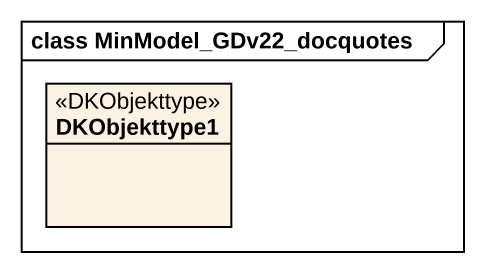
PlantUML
@startuml
mainframe class MinModel_GDv22_docquotes
hide circle
hide empty members
class DKObjekttype1 <<DKObjekttype>>
@enduml
